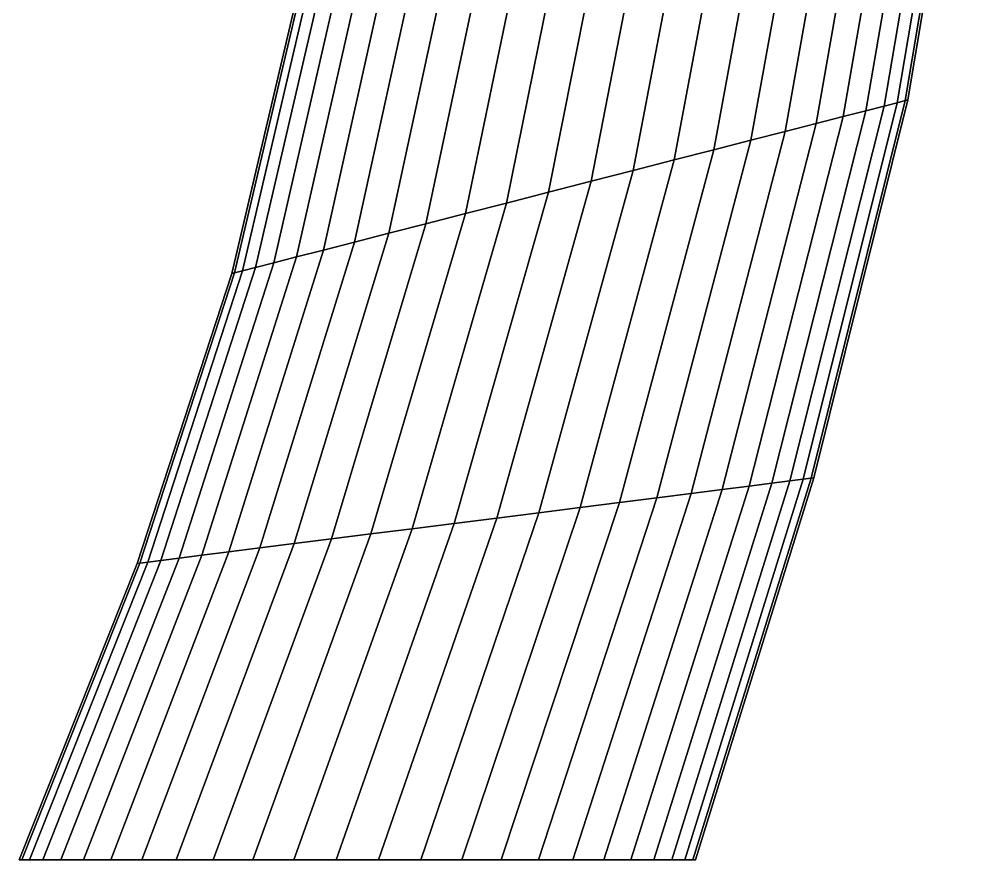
# Model space of a CAD drawing. Extents: x -13.1 to 9.8, y -16 to 20.1.
# Drawn here: x 4 to 9.62, y 0 to 4.97 of the extents above; entities that cross this region are included whole.
import ezdxf

# ---------------------------------------------------------------- set-up
doc = ezdxf.new("R2010")
doc.units = 0
doc.header["$MEASUREMENT"] = 0

msp = doc.modelspace()

# ---------------------------------------------------------------- linework, layer by layer
for points in [[(9.19201, 4.47593, 0.513006), (9.55991, 6.65319, 0.532308), (9.48268, 6.62261, 0.787951), (9.11448, 4.45602, 0.75938)], [(9.11448, 4.45602, -0.75938), (9.48268, 6.62261, -0.787951), (9.55991, 6.65319, -0.532308), (9.19201, 4.47593, -0.513006)], [(9.23903, 4.488, 0.258542), (9.60674, 6.67173, 0.268269), (9.55991, 6.65319, 0.532308), (9.19201, 4.47593, 0.513006)], [(9.19201, 4.47593, -0.513006), (9.55991, 6.65319, -0.532308), (9.60674, 6.67173, -0.268269), (9.23903, 4.488, -0.258542)], [(9.25479, 4.49204), (9.62244, 6.67794), (9.60674, 6.67173, 0.268269), (9.23903, 4.488, 0.258542)], [(9.23903, 4.488, -0.258542), (9.60674, 6.67173, -0.268269), (9.62244, 6.67794), (9.25479, 4.49204)], [(9.00764, 4.42859, 0.993778), (9.37627, 6.58048, 1.03117), (9.24236, 6.52746, 1.25812), (8.8732, 4.39407, 1.2125)], [(8.8732, 4.39407, -1.2125), (9.24236, 6.52746, -1.25812), (9.37627, 6.58048, -1.03117), (9.00764, 4.42859, -0.993778)], [(9.11448, 4.45602, 0.75938), (9.48268, 6.62261, 0.787951), (9.37627, 6.58048, 1.03117), (9.00764, 4.42859, 0.993778)], [(9.00764, 4.42859, -0.993778), (9.37627, 6.58048, -1.03117), (9.48268, 6.62261, -0.787951), (9.11448, 4.45602, -0.75938)], [(8.8732, 4.39407, 1.2125), (9.24236, 6.52746, 1.25812), (9.08305, 6.46438, 1.46524), (8.71326, 4.353, 1.41211)], [(8.71326, 4.353, -1.41211), (9.08305, 6.46438, -1.46524), (9.24236, 6.52746, -1.25812), (8.8732, 4.39407, -1.2125)], [(8.71326, 4.353, 1.41211), (9.08305, 6.46438, 1.46524), (8.90086, 6.39225, 1.64924), (8.53035, 4.30604, 1.58944)], [(8.53035, 4.30604, -1.58944), (8.90086, 6.39225, -1.64924), (9.08305, 6.46438, -1.46524), (8.71326, 4.353, -1.41211)], [(8.53035, 4.30604, 1.58944), (8.90086, 6.39225, 1.64924), (8.69867, 6.3122, 1.80724), (8.32736, 4.25392, 1.74171)], [(8.32736, 4.25392, -1.74171), (8.69867, 6.3122, -1.80724), (8.90086, 6.39225, -1.64924), (8.53035, 4.30604, -1.58944)], [(8.32736, 4.25392, 1.74171), (8.69867, 6.3122, 1.80724), (8.47966, 6.22549, 1.93673), (8.10748, 4.19747, 1.86651)], [(8.10748, 4.19747, -1.86651), (8.47966, 6.22549, -1.93673), (8.69867, 6.3122, -1.80724), (8.32736, 4.25392, -1.74171)], [(8.10748, 4.19747, 1.86651), (8.47966, 6.22549, 1.93673), (8.24729, 6.13348, 2.03569), (7.87418, 4.13757, 1.96187)], [(7.87418, 4.13757, -1.96187), (8.24729, 6.13348, -2.03569), (8.47966, 6.22549, -1.93673), (8.10748, 4.19747, -1.86651)], [(7.87418, 4.13757, 1.96187), (8.24729, 6.13348, 2.03569), (8.00521, 6.03764, 2.10253), (7.63115, 4.07517, 2.0263)], [(7.63115, 4.07517, -2.0263), (8.00521, 6.03764, -2.10253), (8.24729, 6.13348, -2.03569), (7.87418, 4.13757, -1.96187)], [(7.63115, 4.07517, 2.0263), (8.00521, 6.03764, 2.10253), (7.75726, 5.93947, 2.13622), (7.38222, 4.01125, 2.05876)], [(7.38222, 4.01125, -2.05876), (7.75726, 5.93947, -2.13622), (8.00521, 6.03764, -2.10253), (7.63115, 4.07517, -2.0263)], [(7.38222, 4.01125, 2.05876), (7.75726, 5.93947, 2.13622), (7.50734, 5.84052, 2.13622), (7.1313, 3.94683, 2.05876)], [(7.1313, 3.94683, -2.05876), (7.50734, 5.84052, -2.13622), (7.75726, 5.93947, -2.13622), (7.38222, 4.01125, -2.05876)], [(7.1313, 3.94683, 2.05876), (7.50734, 5.84052, 2.13622), (7.25939, 5.74235, 2.10253), (6.88237, 3.88291, 2.0263)], [(6.88237, 3.88291, -2.0263), (7.25939, 5.74235, -2.10253), (7.50734, 5.84052, -2.13622), (7.1313, 3.94683, -2.05876)], [(6.88237, 3.88291, 2.0263), (7.25939, 5.74235, 2.10253), (7.01731, 5.6465, 2.03569), (6.63934, 3.82051, 1.96187)], [(6.63934, 3.82051, -1.96187), (7.01731, 5.6465, -2.03569), (7.25939, 5.74235, -2.10253), (6.88237, 3.88291, -2.0263)], [(6.63934, 3.82051, 1.96187), (7.01731, 5.6465, 2.03569), (6.78494, 5.5545, 1.93673), (6.40604, 3.76061, 1.86651)], [(6.40604, 3.76061, -1.86651), (6.78494, 5.5545, -1.93673), (7.01731, 5.6465, -2.03569), (6.63934, 3.82051, -1.96187)], [(6.40604, 3.76061, 1.86651), (6.78494, 5.5545, 1.93673), (6.56593, 5.46779, 1.80724), (6.18616, 3.70416, 1.74171)], [(6.18616, 3.70416, -1.74171), (6.56593, 5.46779, -1.80724), (6.78494, 5.5545, -1.93673), (6.40604, 3.76061, -1.86651)], [(6.18616, 3.70416, 1.74171), (6.56593, 5.46779, 1.80724), (6.36374, 5.38773, 1.64924), (5.98317, 3.65204, 1.58944)], [(5.98317, 3.65204, -1.58944), (6.36374, 5.38773, -1.64924), (6.56593, 5.46779, -1.80724), (6.18616, 3.70416, -1.74171)], [(5.98317, 3.65204, 1.58944), (6.36374, 5.38773, 1.64924), (6.18155, 5.3156, 1.46524), (5.80026, 3.60507, 1.41211)], [(5.80026, 3.60507, -1.41211), (6.18155, 5.3156, -1.46524), (6.36374, 5.38773, -1.64924), (5.98317, 3.65204, -1.58944)], [(5.80026, 3.60507, 1.41211), (6.18155, 5.3156, 1.46524), (6.02225, 5.25253, 1.25812), (5.64032, 3.56401, 1.2125)], [(5.64032, 3.56401, -1.2125), (6.02225, 5.25253, -1.25812), (6.18155, 5.3156, -1.46524), (5.80026, 3.60507, -1.41211)], [(5.64032, 3.56401, 1.2125), (6.02225, 5.25253, 1.25812), (5.88833, 5.19951, 1.03117), (5.50588, 3.52949, 0.993778)], [(5.50588, 3.52949, -0.993778), (5.88833, 5.19951, -1.03117), (6.02225, 5.25253, -1.25812), (5.64032, 3.56401, -1.2125)], [(5.50588, 3.52949, 0.993778), (5.88833, 5.19951, 1.03117), (5.78192, 5.15737, 0.787951), (5.39904, 3.50206, 0.75938)], [(5.39904, 3.50206, -0.75938), (5.78192, 5.15737, -0.787951), (5.88833, 5.19951, -1.03117), (5.50588, 3.52949, -0.993778)], [(5.32151, 3.48215, 0.513006), (5.70469, 5.1268, 0.532308), (5.65786, 5.10825, 0.268269), (5.27449, 3.47008, 0.258542)], [(5.27449, 3.47008, -0.258542), (5.65786, 5.10825, -0.268269), (5.70469, 5.1268, -0.532308), (5.32151, 3.48215, -0.513006)], [(5.39904, 3.50206, 0.75938), (5.78192, 5.15737, 0.787951), (5.70469, 5.1268, 0.532308), (5.32151, 3.48215, 0.513006)], [(5.32151, 3.48215, -0.513006), (5.70469, 5.1268, -0.532308), (5.78192, 5.15737, -0.787951), (5.39904, 3.50206, -0.75938)], [(5.27449, 3.47008, 0.258542), (5.65786, 5.10825, 0.268269), (5.64216, 5.10204), (5.25873, 3.46603)], [(5.25873, 3.46603), (5.64216, 5.10204), (5.65786, 5.10825, -0.268269), (5.27449, 3.47008, -0.258542)], [(8.5582, 2.24023, 0.742055), (9.11448, 4.45602, 0.75938), (9.00764, 4.42859, 0.993778), (8.45126, 2.22672, 0.971105)], [(8.45126, 2.22672, -0.971105), (9.00764, 4.42859, -0.993778), (9.11448, 4.45602, -0.75938), (8.5582, 2.24023, -0.742055)], [(8.6358, 2.25004, 0.501302), (9.19201, 4.47593, 0.513006), (9.11448, 4.45602, 0.75938), (8.5582, 2.24023, 0.742055)], [(8.5582, 2.24023, -0.742055), (9.11448, 4.45602, -0.75938), (9.19201, 4.47593, -0.513006), (8.6358, 2.25004, -0.501302)], [(8.68286, 2.25598, 0.252643), (9.23903, 4.488, 0.258542), (9.19201, 4.47593, 0.513006), (8.6358, 2.25004, 0.501302)], [(8.6358, 2.25004, -0.501302), (9.19201, 4.47593, -0.513006), (9.23903, 4.488, -0.258542), (8.68286, 2.25598, -0.252643)], [(8.69863, 2.25797), (9.25479, 4.49204), (9.23903, 4.488, 0.258542), (8.68286, 2.25598, 0.252643)], [(8.68286, 2.25598, -0.252643), (9.23903, 4.488, -0.258542), (9.25479, 4.49204), (8.69863, 2.25797)], [(8.31669, 2.20972, 1.18484), (8.8732, 4.39407, 1.2125), (8.71326, 4.353, 1.41211), (8.1566, 2.1895, 1.37989)], [(8.1566, 2.1895, -1.37989), (8.71326, 4.353, -1.41211), (8.8732, 4.39407, -1.2125), (8.31669, 2.20972, -1.18484)], [(8.45126, 2.22672, 0.971105), (9.00764, 4.42859, 0.993778), (8.8732, 4.39407, 1.2125), (8.31669, 2.20972, 1.18484)], [(8.31669, 2.20972, -1.18484), (8.8732, 4.39407, -1.2125), (9.00764, 4.42859, -0.993778), (8.45126, 2.22672, -0.971105)], [(8.1566, 2.1895, 1.37989), (8.71326, 4.353, 1.41211), (8.53035, 4.30604, 1.58944), (7.97353, 2.16637, 1.55318)], [(7.97353, 2.16637, -1.55318), (8.53035, 4.30604, -1.58944), (8.71326, 4.353, -1.41211), (8.1566, 2.1895, -1.37989)], [(7.97353, 2.16637, 1.55318), (8.53035, 4.30604, 1.58944), (8.32736, 4.25392, 1.74171), (7.77034, 2.1407, 1.70197)], [(7.77034, 2.1407, -1.70197), (8.32736, 4.25392, -1.74171), (8.53035, 4.30604, -1.58944), (7.97353, 2.16637, -1.55318)], [(7.77034, 2.1407, 1.70197), (8.32736, 4.25392, 1.74171), (8.10748, 4.19747, 1.86651), (7.55026, 2.1129, 1.82392)], [(7.55026, 2.1129, -1.82392), (8.10748, 4.19747, -1.86651), (8.32736, 4.25392, -1.74171), (7.77034, 2.1407, -1.70197)], [(7.55026, 2.1129, 1.82392), (8.10748, 4.19747, 1.86651), (7.87418, 4.13757, 1.96187), (7.31675, 2.0834, 1.91711)], [(7.31675, 2.0834, -1.91711), (7.87418, 4.13757, -1.96187), (8.10748, 4.19747, -1.86651), (7.55026, 2.1129, -1.82392)], [(7.31675, 2.0834, 1.91711), (7.87418, 4.13757, 1.96187), (7.63115, 4.07517, 2.0263), (7.0735, 2.05267, 1.98007)], [(7.0735, 2.05267, -1.98007), (7.63115, 4.07517, -2.0263), (7.87418, 4.13757, -1.96187), (7.31675, 2.0834, -1.91711)], [(7.0735, 2.05267, 1.98007), (7.63115, 4.07517, 2.0263), (7.38222, 4.01125, 2.05876), (6.82433, 2.0212, 2.01179)], [(6.82433, 2.0212, -2.01179), (7.38222, 4.01125, -2.05876), (7.63115, 4.07517, -2.0263), (7.0735, 2.05267, -1.98007)], [(6.82433, 2.0212, 2.01179), (7.38222, 4.01125, 2.05876), (7.1313, 3.94683, 2.05876), (6.57318, 1.98947, 2.01179)], [(6.57318, 1.98947, -2.01179), (7.1313, 3.94683, -2.05876), (7.38222, 4.01125, -2.05876), (6.82433, 2.0212, -2.01179)], [(6.57318, 1.98947, 2.01179), (7.1313, 3.94683, 2.05876), (6.88237, 3.88291, 2.0263), (6.32402, 1.95799, 1.98007)], [(6.32402, 1.95799, -1.98007), (6.88237, 3.88291, -2.0263), (7.1313, 3.94683, -2.05876), (6.57318, 1.98947, -2.01179)], [(6.32402, 1.95799, 1.98007), (6.88237, 3.88291, 2.0263), (6.63934, 3.82051, 1.96187), (6.08076, 1.92726, 1.91711)], [(6.08076, 1.92726, -1.91711), (6.63934, 3.82051, -1.96187), (6.88237, 3.88291, -2.0263), (6.32402, 1.95799, -1.98007)], [(6.08076, 1.92726, 1.91711), (6.63934, 3.82051, 1.96187), (6.40604, 3.76061, 1.86651), (5.84725, 1.89776, 1.82392)], [(5.84725, 1.89776, -1.82392), (6.40604, 3.76061, -1.86651), (6.63934, 3.82051, -1.96187), (6.08076, 1.92726, -1.91711)], [(5.84725, 1.89776, 1.82392), (6.40604, 3.76061, 1.86651), (6.18616, 3.70416, 1.74171), (5.62717, 1.86996, 1.70197)], [(5.62717, 1.86996, -1.70197), (6.18616, 3.70416, -1.74171), (6.40604, 3.76061, -1.86651), (5.84725, 1.89776, -1.82392)], [(5.62717, 1.86996, 1.70197), (6.18616, 3.70416, 1.74171), (5.98317, 3.65204, 1.58944), (5.42399, 1.84429, 1.55318)], [(5.42399, 1.84429, -1.55318), (5.98317, 3.65204, -1.58944), (6.18616, 3.70416, -1.74171), (5.62717, 1.86996, -1.70197)], [(5.24091, 1.82116, 1.37989), (5.80026, 3.60507, 1.41211), (5.64032, 3.56401, 1.2125), (5.08082, 1.80094, 1.18484)], [(5.08082, 1.80094, -1.18484), (5.64032, 3.56401, -1.2125), (5.80026, 3.60507, -1.41211), (5.24091, 1.82116, -1.37989)], [(5.42399, 1.84429, 1.55318), (5.98317, 3.65204, 1.58944), (5.80026, 3.60507, 1.41211), (5.24091, 1.82116, 1.37989)], [(5.24091, 1.82116, -1.37989), (5.80026, 3.60507, -1.41211), (5.98317, 3.65204, -1.58944), (5.42399, 1.84429, -1.55318)], [(5.08082, 1.80094, 1.18484), (5.64032, 3.56401, 1.2125), (5.50588, 3.52949, 0.993778), (4.94625, 1.78394, 0.971105)], [(4.94625, 1.78394, -0.971105), (5.50588, 3.52949, -0.993778), (5.64032, 3.56401, -1.2125), (5.08082, 1.80094, -1.18484)], [(4.83932, 1.77043, 0.742055), (5.39904, 3.50206, 0.75938), (5.32151, 3.48215, 0.513006), (4.76171, 1.76063, 0.501302)], [(4.76171, 1.76063, -0.501302), (5.32151, 3.48215, -0.513006), (5.39904, 3.50206, -0.75938), (4.83932, 1.77043, -0.742055)], [(4.94625, 1.78394, 0.971105), (5.50588, 3.52949, 0.993778), (5.39904, 3.50206, 0.75938), (4.83932, 1.77043, 0.742055)], [(4.83932, 1.77043, -0.742055), (5.39904, 3.50206, -0.75938), (5.50588, 3.52949, -0.993778), (4.94625, 1.78394, -0.971105)], [(4.71465, 1.75468, 0.252643), (5.27449, 3.47008, 0.258542), (5.25873, 3.46603), (4.69888, 1.75269)], [(4.69888, 1.75269), (5.25873, 3.46603), (5.27449, 3.47008, -0.258542), (4.71465, 1.75468, -0.252643)], [(4.76171, 1.76063, 0.501302), (5.32151, 3.48215, 0.513006), (5.27449, 3.47008, 0.258542), (4.71465, 1.75468, 0.252643)], [(4.71465, 1.75468, -0.252643), (5.27449, 3.47008, -0.258542), (5.32151, 3.48215, -0.513006), (4.76171, 1.76063, -0.501302)], [(7.93717, 0, 0.49738), (8.6358, 2.25004, 0.501302), (8.5582, 2.24023, 0.742055), (7.85955, 0, 0.736249)], [(7.85955, 0, -0.736249), (8.5582, 2.24023, -0.742055), (8.6358, 2.25004, -0.501302), (7.93717, 0, -0.49738)], [(7.98423, 0, 0.250666), (8.68286, 2.25598, 0.252643), (8.6358, 2.25004, 0.501302), (7.93717, 0, 0.49738)], [(7.93717, 0, -0.49738), (8.6358, 2.25004, -0.501302), (8.68286, 2.25598, -0.252643), (7.98423, 0, -0.250666)], [(8, 0), (8.69863, 2.25797), (8.68286, 2.25598, 0.252643), (7.98423, 0, 0.250666)], [(7.98423, 0, -0.250666), (8.68286, 2.25598, -0.252643), (8.69863, 2.25797), (8, 0)], [(7.61803, 0, 1.17557), (8.31669, 2.20972, 1.18484), (8.1566, 2.1895, 1.37989), (7.45794, 0, 1.36909)], [(7.45794, 0, -1.36909), (8.1566, 2.1895, -1.37989), (8.31669, 2.20972, -1.18484), (7.61803, 0, -1.17557)], [(7.75261, 0, 0.963507), (8.45126, 2.22672, 0.971105), (8.31669, 2.20972, 1.18484), (7.61803, 0, 1.17557)], [(7.61803, 0, -1.17557), (8.31669, 2.20972, -1.18484), (8.45126, 2.22672, -0.971105), (7.75261, 0, -0.963507)], [(7.85955, 0, 0.736249), (8.5582, 2.24023, 0.742055), (8.45126, 2.22672, 0.971105), (7.75261, 0, 0.963507)], [(7.75261, 0, -0.963507), (8.45126, 2.22672, -0.971105), (8.5582, 2.24023, -0.742055), (7.85955, 0, -0.736249)], [(7.07165, 0, 1.68866), (7.77034, 2.1407, 1.70197), (7.55026, 2.1129, 1.82392), (6.85156, 0, 1.80965)], [(6.85156, 0, -1.80965), (7.55026, 2.1129, -1.82392), (7.77034, 2.1407, -1.70197), (7.07165, 0, -1.68866)], [(7.27485, 0, 1.54103), (7.97353, 2.16637, 1.55318), (7.77034, 2.1407, 1.70197), (7.07165, 0, 1.68866)], [(7.07165, 0, -1.68866), (7.77034, 2.1407, -1.70197), (7.97353, 2.16637, -1.55318), (7.27485, 0, -1.54103)], [(7.45794, 0, 1.36909), (8.1566, 2.1895, 1.37989), (7.97353, 2.16637, 1.55318), (7.27485, 0, 1.54103)], [(7.27485, 0, -1.54103), (7.97353, 2.16637, -1.55318), (8.1566, 2.1895, -1.37989), (7.45794, 0, -1.36909)], [(6.61803, 0, 1.90211), (7.31675, 2.0834, 1.91711), (7.0735, 2.05267, 1.98007), (6.37476, 0, 1.96457)], [(6.37476, 0, -1.96457), (7.0735, 2.05267, -1.98007), (7.31675, 2.0834, -1.91711), (6.61803, 0, -1.90211)], [(6.85156, 0, 1.80965), (7.55026, 2.1129, 1.82392), (7.31675, 2.0834, 1.91711), (6.61803, 0, 1.90211)], [(6.61803, 0, -1.90211), (7.31675, 2.0834, -1.91711), (7.55026, 2.1129, -1.82392), (6.85156, 0, -1.80965)], [(6.37476, 0, 1.96457), (7.0735, 2.05267, 1.98007), (6.82433, 2.0212, 2.01179), (6.12558, 0, 1.99605)], [(6.12558, 0, -1.99605), (6.82433, 2.0212, -2.01179), (7.0735, 2.05267, -1.98007), (6.37476, 0, -1.96457)], [(5.87442, 0, 1.99605), (6.57318, 1.98947, 2.01179), (6.32402, 1.95799, 1.98007), (5.62524, 0, 1.96457)], [(5.62524, 0, -1.96457), (6.32402, 1.95799, -1.98007), (6.57318, 1.98947, -2.01179), (5.87442, 0, -1.99605)], [(6.12558, 0, 1.99605), (6.82433, 2.0212, 2.01179), (6.57318, 1.98947, 2.01179), (5.87442, 0, 1.99605)], [(5.87442, 0, -1.99605), (6.57318, 1.98947, -2.01179), (6.82433, 2.0212, -2.01179), (6.12558, 0, -1.99605)], [(5.38197, 0, 1.90211), (6.08076, 1.92726, 1.91711), (5.84725, 1.89776, 1.82392), (5.14844, 0, 1.80965)], [(5.14844, 0, -1.80965), (5.84725, 1.89776, -1.82392), (6.08076, 1.92726, -1.91711), (5.38197, 0, -1.90211)], [(5.62524, 0, 1.96457), (6.32402, 1.95799, 1.98007), (6.08076, 1.92726, 1.91711), (5.38197, 0, 1.90211)], [(5.38197, 0, -1.90211), (6.08076, 1.92726, -1.91711), (6.32402, 1.95799, -1.98007), (5.62524, 0, -1.96457)], [(4.92835, 0, 1.68866), (5.62717, 1.86996, 1.70197), (5.42399, 1.84429, 1.55318), (4.72515, 0, 1.54103)], [(4.72515, 0, -1.54103), (5.42399, 1.84429, -1.55318), (5.62717, 1.86996, -1.70197), (4.92835, 0, -1.68866)], [(5.14844, 0, 1.80965), (5.84725, 1.89776, 1.82392), (5.62717, 1.86996, 1.70197), (4.92835, 0, 1.68866)], [(4.92835, 0, -1.68866), (5.62717, 1.86996, -1.70197), (5.84725, 1.89776, -1.82392), (5.14844, 0, -1.80965)], [(4.38197, 0, 1.17557), (5.08082, 1.80094, 1.18484), (4.94625, 1.78394, 0.971105), (4.24739, 0, 0.963507)], [(4.24739, 0, -0.963507), (4.94625, 1.78394, -0.971105), (5.08082, 1.80094, -1.18484), (4.38197, 0, -1.17557)], [(4.54206, 0, 1.36909), (5.24091, 1.82116, 1.37989), (5.08082, 1.80094, 1.18484), (4.38197, 0, 1.17557)], [(4.38197, 0, -1.17557), (5.08082, 1.80094, -1.18484), (5.24091, 1.82116, -1.37989), (4.54206, 0, -1.36909)], [(4.72515, 0, 1.54103), (5.42399, 1.84429, 1.55318), (5.24091, 1.82116, 1.37989), (4.54206, 0, 1.36909)], [(4.54206, 0, -1.36909), (5.24091, 1.82116, -1.37989), (5.42399, 1.84429, -1.55318), (4.72515, 0, -1.54103)], [(4.01577, 0, 0.250666), (4.71465, 1.75468, 0.252643), (4.69888, 1.75269), (4, 0)], [(4, 0), (4.69888, 1.75269), (4.71465, 1.75468, -0.252643), (4.01577, 0, -0.250666)], [(4.06283, 0, 0.49738), (4.76171, 1.76063, 0.501302), (4.71465, 1.75468, 0.252643), (4.01577, 0, 0.250666)], [(4.01577, 0, -0.250666), (4.71465, 1.75468, -0.252643), (4.76171, 1.76063, -0.501302), (4.06283, 0, -0.49738)], [(4.14045, 0, 0.736249), (4.83932, 1.77043, 0.742055), (4.76171, 1.76063, 0.501302), (4.06283, 0, 0.49738)], [(4.06283, 0, -0.49738), (4.76171, 1.76063, -0.501302), (4.83932, 1.77043, -0.742055), (4.14045, 0, -0.736249)], [(4.24739, 0, 0.963507), (4.94625, 1.78394, 0.971105), (4.83932, 1.77043, 0.742055), (4.14045, 0, 0.736249)], [(4.14045, 0, -0.736249), (4.83932, 1.77043, -0.742055), (4.94625, 1.78394, -0.971105), (4.24739, 0, -0.963507)]]:
    msp.add_3dface(points)

doc.saveas('drawing.dxf')
